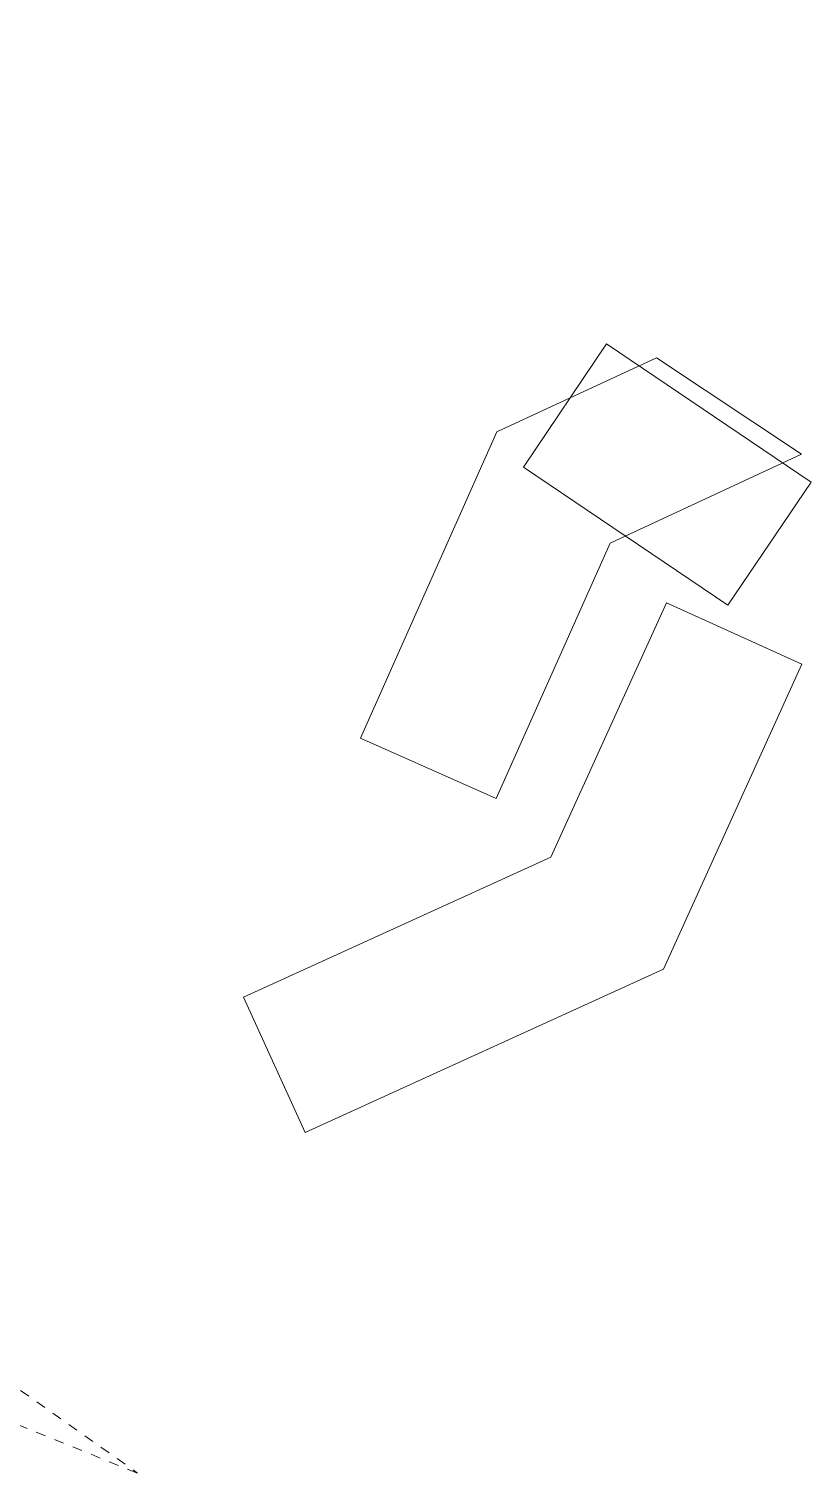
# Model space of a CAD drawing. Header units: metres. Extents: x -169 to 222, y -129 to 263.
# Drawn here: x 130.3 to 214.5, y -75.5 to 79.9 of the extents above; entities that cross this region are included whole.
import ezdxf

# ---------------------------------------------------------------- set-up
doc = ezdxf.new("R2010")
doc.units = ezdxf.units.M
doc.header["$LTSCALE"] = 5.08
doc.linetypes.add('Dash Style-1', pattern=[0.41664, 0.20828, -0.20836])
doc.linetypes.add('DGN Style 2', pattern=[3.417717, 2.050591, -1.367126])
doc.layers.add('green areas', color=7, linetype='DGN Style 2', lineweight=5)
doc.layers.add('None', color=7, linetype='Continuous', lineweight=5)

msp = doc.modelspace()

# ---------------------------------------------------------------- linework, layer by layer
at = {"layer": 'green areas', "color": 7, "linetype": 'Continuous', "flags": 128}
for points in [[(192.48, 45.99), (214.48, 31.11), (205.52, 17.86), (183.52, 32.73)], [(213.45, 34.12), (197.85, 44.51), (180.67, 36.53), (166, 3.57), (180.61, -2.94), (192.85, 24.54)], [(213.49, 11.53), (198.59, -21.32), (160.06, -38.89), (153.42, -24.33), (186.49, -9.25), (198.92, 18.14)]]:
    msp.add_lwpolyline(points, close=True, dxfattribs=at)
at = {"layer": 'None', "color": 7, "linetype": 'Dash Style-1'}
for p in [(-78, 79.9), (-155.4, 44.6)]:
    msp.add_line(p, (142.02, -75.55), dxfattribs=at)

doc.saveas('drawing.dxf')
